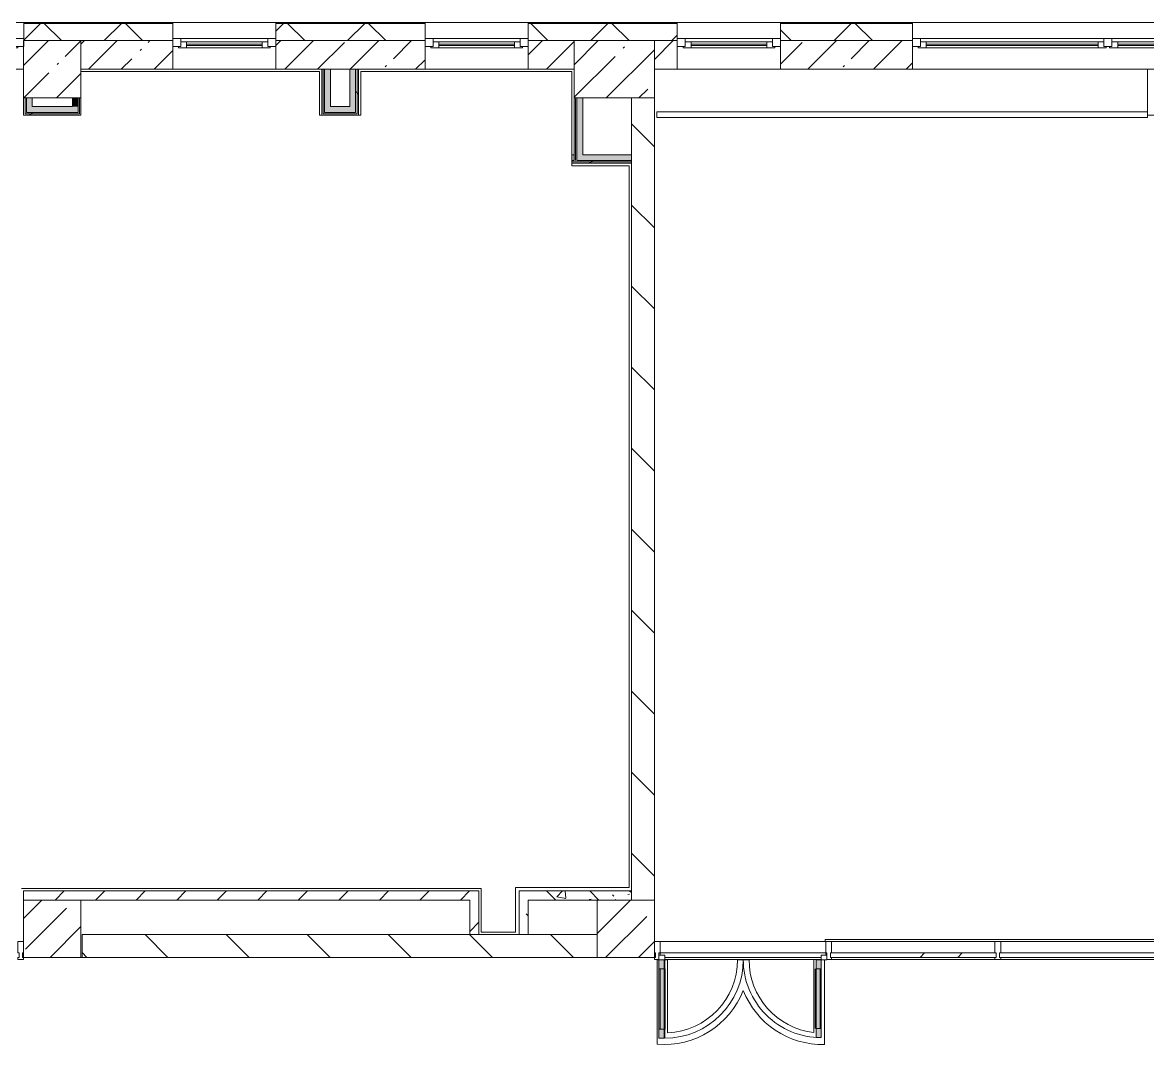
# Model space of a CAD drawing. Header units: millimetres. Extents: x -2911 to 185522, y -8553 to 29000.
# Drawn here: x 164052 to 173863, y 12640 to 21558 of the extents above; entities that cross this region are included whole.
import ezdxf

# ---------------------------------------------------------------- set-up
doc = ezdxf.new("R2010")
doc.units = ezdxf.units.MM
for name, color, linetype, lineweight, true_color in [('A-DETL-GENF-2', 7, 'Continuous', 5, 0xe2e2e2), ('A-DETL-GENF-3', 7, 'Continuous', 5, 0xaaaaaa), ('A-DOOR-2', 7, 'Continuous', 5, 0xaaaaaa), ('A-FLOR-2', 7, 'Continuous', 5, 0xaaaaaa), ('I-WALL-1', 7, 'Continuous', 5, 0xe7e7e7), ('I-WALL-2', 7, 'Continuous', 9, 0xe7e7e7), ('I-WALL-5', 7, 'Continuous', 5, 0x787878)]:
    doc.layers.add(name, color=color, linetype=linetype, lineweight=lineweight, true_color=true_color)
for name, color, linetype, lineweight in [('A-GLAZ-2', 7, 'Continuous', 5), ('A-GLAZ-CURT-3', 7, 'Continuous', 5), ('A-GLAZ-CWMG-4', 7, 'Continuous', 5), ('A-WALL', 7, 'Continuous', 9), ('A-WALL-4', 7, 'Continuous', 5), ('I-WALL-3', 7, 'Continuous', 5), ('S-COLS-2', 7, 'Continuous', 5)]:
    doc.layers.add(name, color=color, linetype=linetype, lineweight=lineweight)
pattern_1 = [(45, (58512.3, 0), (-285.1231, 285.1231), []), (45, (58797.44, 0), (-285.1231, 285.1231), [504.031, -100.806, 16.764, -84.042])]
pattern_2 = [(135, (58512.3, 0), (-353.5534, -353.5534), [])]
pattern_3 = [(135, (58512.3, 0), (-377.1708, -377.1708), [533.4, -88.9, 17.78, -88.9]), (135, (58512.3, 376.94), (-377.1708, -377.1708), []), (50, (58512.3, 0), (637.6445, -55.7866), [66.675, -733.425]), (355, (58512.3, 0), (-123.3494, 668.6992), [53.34, -586.74]), (100.451, (58565.45, -4.65), (514.299, 612.908), [56.665, -623.315]), (46.184, (58512.3, 177.8), (948.7764, -147.1497), [100.012, -1100.137]), (96.636, (58591.4, 165.5), (830.909, 865.997), [84.998, -934.973]), (351.184, (58512.3, 177.8), (830.918, 865.988), [80.01, -880.11]), (21, (58601.2, 133.35), (530.6506, -357.9283), [66.675, -733.425]), (326, (58601.2, 133.35), (216.308, 644.6585), [53.34, -586.74]), (71.451, (58645.44, 103.5), (746.9596, 286.7243), [56.665, -623.315]), (37.5, (58512.32, 0), (10.81053, 295.9426), [16.764, -562.864, 16.764, -578.866, -588.962]), (37.5, (58512.32, 0), (10.81053, 295.9426), [-1175.258, 16.764, -572.198]), (7.5, (58512.3, 0), (233.8692, 350.63175), [16.764, -322.834, 16.764, -549.529, -224.472]), (7.5, (58512.3, 0), (233.8692, 350.63175), [-905.891, 16.764, -207.708]), (327.5, (58314.07, 0), (474.5678, -20.0513), [16.764, -205.486, 16.764, -676.656, -920.115]), (327.5, (58314.07, 0), (474.5678, -20.0513), [-915.67, 16.764, -903.351]), (317.5, (58225.17, 0), (518.4522, 88.9934), [16.764, -272.161, 16.764, -443.738, -653.415]), (317.5, (58225.17, 0), (518.4522, 88.9934), [-749.427, 16.764, -636.651])]
pattern_4 = [(45, (58512.3, 0), (-530.33, 530.33), []), (135, (58512.3, 0), (-530.33, -530.33), [])]
pattern_5 = [(45, (58512.32, 0), (-176.7767, 176.7767), [])]

# ---------------------------------------------------------------- blocks, each defined once
blk = doc.blocks.new('120_Окно_СКБ_1Ст - 120_Окно_СКБ_1Ст 900х2500_h_ с форточкой-22877787-2_7_1_птичка')
at = {"layer": 'A-GLAZ-2'}
for p, q in [((-450, -127), (-450, -57)), ((-450, -57), (-380, -57)), ((450, -57), (-450, -57)), ((-380, -57), (-380, -127)), ((380, -87), (-380, -87)), ((-380, -87), (-380, -127)), ((-330, -137), (-330, -87)), ((330, -137), (330, -87)), ((380, -127), (380, -57)), ((380, -57), (450, -57)), ((380, -127), (380, -87)), ((450, -57), (450, -127)), ((-380, -127), (-450, -127)), ((-450, -127), (-400, -127)), ((-380, -127), (-400, -127)), ((-400, -127), (-400, -137)), ((-400, -137), (400, -137)), ((400, -137), (-400, -137)), ((-330, -107), (330, -107)), ((330, -117), (-330, -117)), ((450, -127), (380, -127)), ((400, -127), (380, -127)), ((400, -127), (450, -127)), ((400, -137), (400, -127))]:
    blk.add_line(p, q, dxfattribs=at)
blk = doc.blocks.new('120_Окно_СКБ_2Ст_Фрамуга сверху - 120_Окно_СКБ_2Ст_2300х2500_h_ ДОО-23103760-2_7_1_птичка')
at = {"layer": 'A-GLAZ-2'}
for p, q in [((-1150, -127), (-1150, -57)), ((-1150, -57), (-1080, -57)), ((1150, -57), (-1150, -57)), ((-1080, -57), (-1080, -127)), ((-1080, -57), (1080, -57)), ((520, -87), (-1080, -87)), ((-1080, -87), (-1080, -127)), ((-1030, -137), (-1030, -87)), ((470, -137), (470, -87)), ((520, -127), (520, -57)), ((520, -57), (590, -57)), ((520, -127), (520, -87)), ((590, -57), (590, -127)), ((1080, -87), (590, -87)), ((590, -87), (590, -127)), ((640, -137), (640, -87)), ((1030, -137), (1030, -87)), ((1080, -127), (1080, -57)), ((1080, -57), (1150, -57)), ((1080, -127), (1080, -87)), ((1150, -57), (1150, -127)), ((-1080, -127), (-1150, -127)), ((-1150, -127), (-1100, -127)), ((-1080, -127), (-1100, -127)), ((-1100, -127), (-1100, -137)), ((-1100, -137), (540, -137)), ((540, -137), (-1100, -137)), ((-1030, -107), (470, -107)), ((470, -117), (-1030, -117)), ((590, -127), (520, -127)), ((540, -127), (520, -127)), ((540, -127), (570, -127)), ((540, -127), (570, -127)), ((540, -137), (540, -127)), ((590, -127), (570, -127)), ((570, -127), (570, -137)), ((570, -137), (1100, -137)), ((1100, -137), (570, -137)), ((640, -107), (1030, -107)), ((1030, -117), (640, -117)), ((1150, -127), (1080, -127)), ((1100, -127), (1080, -127)), ((1100, -127), (1149.8, -127)), ((1100, -137), (1100, -127))]:
    blk.add_line(p, q, dxfattribs=at)
blk = doc.blocks.new('120_Окно_СКБ_2Ст_Фрамуга сверху - 120_Окно_СКБ_2Ст_2300х2500_h_ ДОО-V156-2_7_1_птичка')
at = {"layer": 'A-GLAZ-2'}
for p, q in [((-1150, -127), (-1150, -57)), ((-1150, -57), (-1080, -57)), ((1150, -57), (-1150, -57)), ((-1080, -57), (-1080, -127)), ((-1080, -57), (1080, -57)), ((520, -87), (-1080, -87)), ((-1080, -87), (-1080, -127)), ((-1030, -137), (-1030, -87)), ((470, -137), (470, -87)), ((520, -127), (520, -57)), ((520, -57), (590, -57)), ((520, -127), (520, -87)), ((590, -57), (590, -127)), ((1080, -87), (590, -87)), ((590, -87), (590, -127)), ((640, -137), (640, -87)), ((1030, -137), (1030, -87)), ((1080, -127), (1080, -57)), ((1080, -57), (1150, -57)), ((1080, -127), (1080, -87)), ((1150, -57), (1150, -127)), ((-1080, -127), (-1150, -127)), ((-1150, -127), (-1100, -127)), ((-1080, -127), (-1100, -127)), ((-1100, -127), (-1100, -137)), ((-1100, -137), (540, -137)), ((540, -137), (-1100, -137)), ((-1030, -107), (470, -107)), ((470, -117), (-1030, -117)), ((590, -127), (520, -127)), ((540, -127), (520, -127)), ((540, -127), (570, -127)), ((540, -127), (570, -127)), ((540, -137), (540, -127)), ((590, -127), (570, -127)), ((570, -127), (570, -137)), ((570, -137), (1100, -137)), ((1100, -137), (570, -137)), ((640, -107), (1030, -107)), ((1030, -117), (640, -117)), ((1150, -127), (1080, -127)), ((1100, -127), (1080, -127)), ((1100, -127), (1150, -127)), ((1100, -137), (1100, -127))]:
    blk.add_line(p, q, dxfattribs=at)
blk = doc.blocks.new('BSC_Колонна _Прямоугольная - 500х500-23282986-2_7_1_птичка')
at = {"layer": 'S-COLS-2'}
h = blk.add_hatch(dxfattribs=at)
h.set_pattern_fill('FP_172', color=256, style=0, pattern_type=2)
h.set_pattern_definition([(45, (-105800, -21150), (-285.1231, 285.1231), []), (45, (-105514.88, -21150), (-285.1231, 285.1231), [504.031, -100.806, 16.764, -84.042])])
h.paths.add_polyline_path([(-250, -250), (250, -250), (250, 250), (-250, 250), (-250, -95.3)])
for p, q in [((250, 250), (-250, 250)), ((-250, 250), (-250, -250)), ((250, -250), (250, 250)), ((-250, -250), (250, -250))]:
    blk.add_line(p, q, dxfattribs=at)
blk = doc.blocks.new('BSC_Колонна _Прямоугольная - 700х500-V182-2_7_1_птичка')
at = {"layer": 'S-COLS-2'}
h = blk.add_hatch(dxfattribs=at)
h.set_pattern_fill('FP_184', color=256, style=0, pattern_type=2)
h.set_pattern_definition([(45, (-110700, -21150), (-285.1231, 285.1231), []), (45, (-110414.88, -21150), (-285.1231, 285.1231), [504.031, -100.806, 16.764, -84.042])])
h.paths.add_polyline_path([(-350, -250), (350, -250), (350, 250), (-350, 250)])
for p, q in [((350, 250), (-350, 250)), ((-350, 250), (-350, -250)), ((350, -250), (350, 250)), ((-350, -250), (350, -250))]:
    blk.add_line(p, q, dxfattribs=at)
blk = doc.blocks.new('Прямоугольный импост - Импост структурный с накладкой - 160мм Темный-V227-2_7_1_птичка')
at = {"layer": 'A-GLAZ-CWMG-4'}
for p, q in [((-50, 0), (-50, 17)), ((-50, 17), (0, 17)), ((-40, 0), (-50, 0)), ((-40, -40), (-40, 0)), ((0, 0), (-10, 0)), ((-10, 0), (-10, -40)), ((0, 17), (0, 0)), ((-50, -140), (-50, -40)), ((-50, -40), (-40, -40)), ((-10, -40), (0, -40)), ((0, -40), (0, -140)), ((0, -140), (-50, -140))]:
    blk.add_line(p, q, dxfattribs=at)
blk = doc.blocks.new('Прямоугольный импост - Импост структурный с накладкой - 160мм Темный-32356295-2_7_1_птичка')
at = {"layer": 'A-GLAZ-CWMG-4'}
for p, q in [((-50, 40), (-50, 140)), ((-50, 140), (0, 140)), ((0, 140), (0, 40)), ((-40, 40), (-50, 40)), ((-40, 20), (-40, 40)), ((-10, 40), (-10, 0)), ((0, 40), (-10, 40)), ((-10, 0), (0, 0)), ((0, 0), (0, -17)), ((0, -17), (-36.2, -17))]:
    blk.add_line(p, q, dxfattribs=at)
blk = doc.blocks.new('Системная панель - Стекло - 40мм-32428871-2_7_1_птичка')
at = {"layer": 'A-GLAZ-CURT-3'}
for p, q in [((749.5, 0), (-749.5, 0)), ((-749.5, 0), (-749.5, -40)), ((749.5, -40), (749.5, 0)), ((-749.5, -40), (749.5, -40))]:
    blk.add_line(p, q, dxfattribs=at)
blk = doc.blocks.new('Дверь_Витражная_остекление_ - ВВ-23-32429828-2_7_1_птичка')
at = {"layer": 'A-DETL-GENF-2'}
for points in [[(-682.5, 700), (-682.5, 20), (-637.5, 20), (-637.5, 700)], [(687.5, 705), (687.5, 20), (732.5, 20), (732.5, 705)]]:
    blk.add_hatch(color=256, dxfattribs=at).paths.add_polyline_path(points)
at = {"layer": 'A-DETL-GENF-3'}
for p, q in [((-682.5, 700), (-637.5, 700)), ((-682.5, 700), (-682.5, 20)), ((-637.5, 700), (-682.5, 700)), ((-682.5, 700), (-682.5, 20)), ((-637.5, 700), (-637.5, 20)), ((-637.5, 20), (-637.5, 700)), ((732.5, 705), (687.5, 705)), ((687.5, 705), (687.5, 20)), ((732.5, 705), (687.5, 705)), ((687.5, 705), (687.5, 20)), ((732.5, 705), (732.5, 20)), ((732.5, 20), (732.5, 705)), ((-682.5, 620), (-637.5, 620)), ((-672.5, 620), (-672.5, 100)), ((-628.5, 620), (-628.5, 100)), ((678.5, 625), (678.5, 100)), ((732.5, 625), (687.5, 625)), ((722.5, 625), (722.5, 100)), ((-682.5, 100), (-637.5, 100)), ((732.5, 100), (687.5, 100)), ((-637.5, 20), (-682.5, 20)), ((-682.5, 20), (-637.5, 20))]:
    blk.add_line(p, q, dxfattribs=at)
at = {"layer": 'A-DOOR-2'}
for p, q in [((-682.5, 700), (-682.5, 20)), ((682.5, 705), (682.5, 20)), ((-682.5, 20), (-732.5, 20)), ((-732.5, 20), (-732.5, -20)), ((-682.5, -20), (-682.5, 20)), ((732.5, 20), (682.5, 20)), ((682.5, 20), (682.5, -20)), ((732.5, -20), (732.5, 20)), ((-732.5, -20), (-682.5, -20)), ((682.5, -20), (732.5, -20))]:
    blk.add_line(p, q, dxfattribs=at)
for centre, radius, start, end in [((-682.5, 20), 680, 360, 90), ((682.5, 20), 685, 90, 180)]:
    blk.add_arc(centre, radius, start, end, dxfattribs=at)
blk = doc.blocks.new('Прямоугольный импост - Импост структурный с накладкой - 160мм Темный-32428730-2_7_1_птичка')
at = {"layer": 'A-GLAZ-CWMG-4'}
for p, q in [((111100.5, 13540), (112545.5, 13540)), ((111100.5, 13420), (111100.5, 13440)), ((111100.5, 13440), (112545.5, 13440)), ((111140.5, 13400), (112505.5, 13400)), ((111140.5, 13383), (112505.5, 13383)), ((112545.5, 13440), (112545.5, 13420))]:
    blk.add_line(p, q, dxfattribs=at)
blk = doc.blocks.new('Прямоугольный импост - Импост структурный с накладкой - 160мм Темный-32428868-2_7_1_птичка')
at = {"layer": 'A-GLAZ-CWMG-4'}
for p, q in [((114070.5, 13540), (115549.5, 13540)), ((114070.5, 13383), (115549.5, 13383))]:
    blk.add_line(p, q, dxfattribs=at)
blk = doc.blocks.new('Системная панель - Стекло - 40мм-32428872-2_7_1_птичка')
at = {"layer": 'A-GLAZ-CURT-3'}
h = blk.add_hatch(dxfattribs=at)
h.set_pattern_fill('FP_202', color=256, style=0, pattern_type=2)
h.set_pattern_definition([(225, (113808, 12900), (1414.214, -1414.214), [1000, -3000]), (225, (114808, 13400), (1414.214, -1414.214), [3000, -1000]), (225, (112808, 13900), (1414.214, -1414.214), [1000, -3000])])
h.paths.add_polyline_path([(-722.5, 0), (-722.5, -40), (722.5, -40), (722.5, 0), (-561.3, 0)])
for p, q in [((722.5, 0), (-722.5, 0)), ((-722.5, 0), (-722.5, -40)), ((722.5, -40), (722.5, 0)), ((-722.5, -40), (722.5, -40))]:
    blk.add_line(p, q, dxfattribs=at)
blk = doc.blocks.new('Прямоугольный импост - Импост структурный с накладкой - 160мм Темный-32428869-2_7_1_птичка')
at = {"layer": 'A-GLAZ-CWMG-4'}
for p, q in [((112595.5, 13540), (114020.5, 13540)), ((112595.5, 13383), (114020.5, 13383))]:
    blk.add_line(p, q, dxfattribs=at)
blk = doc.blocks.new('Прямоугольный импост - Импост структурный с накладкой - 160мм Темный-32356291-2_7_1_птичка')
at = {"layer": 'A-GLAZ-CWMG-4'}
for p, q in [((-25, 40), (-25, 140)), ((-25, 140), (25, 140)), ((25, 140), (25, 40)), ((-15, 40), (-25, 40)), ((-25, -17), (-25, 0)), ((-25, 0), (-15, 0)), ((-15, 0), (-15, 40)), ((15, 40), (15, 20)), ((25, 40), (15, 40)), ((15, -17), (-25, -17))]:
    blk.add_line(p, q, dxfattribs=at)
blk = doc.blocks.new('Прямоугольный импост - Импост структурный с накладкой - 160мм Темный-30755836-2_7_1_птичка')
at = {"layer": 'A-GLAZ-CWMG-4'}
for p, q in [((-25, 40), (-25, 140)), ((-25, 140), (25, 140)), ((25, 140), (25, 40)), ((-15, 40), (-25, 40)), ((-25, -17), (-25, 0)), ((-25, 0), (-15, 0)), ((-15, 0), (-15, 40)), ((15, 40), (15, 0)), ((25, 40), (15, 40)), ((15, 0), (25, 0)), ((25, 0), (25, -17)), ((25, -17), (-25, -17))]:
    blk.add_line(p, q, dxfattribs=at)

msp = doc.modelspace()

# ---------------------------------------------------------------- hatches: boundary and pattern name
at = {"layer": 'A-WALL-4'}
h = msp.add_hatch(dxfattribs=at)
h.set_pattern_fill('FP_85', color=256, style=0, pattern_type=2)
h.set_pattern_definition([(45, (58512.3, 0), (-353.5534, 353.5534), []), (135, (58512.3, 0), (-353.5534, -353.5534), [])])
h.paths.add_polyline_path([(183742.3157, 21400), (183742.3157, 21550), (178662.5327, 21550), (178662.5327, 21400), (183592.3157, 21400)])
h.paths.add_polyline_path([(177762.5327, 21400), (177762.5327, 21550), (176412.7644, 21550), (176412.7644, 21400), (177019.1805, 21400)])
h.paths.add_polyline_path([(164961.4201, 21400), (165362.7644, 21400), (165362.7644, 21550), (164062.5327, 21550), (164062.5327, 21400), (164562.3157, 21400)])
h.paths.add_polyline_path([(167562.7644, 21400), (167562.7644, 21550), (166262.7644, 21550), (166262.7644, 21400), (166816.4602, 21400)])
h.paths.add_polyline_path([(168462.7644, 21400), (169762.3157, 21400), (169762.3157, 21550), (168462.7644, 21550)])
h.paths.add_polyline_path([(174612.7644, 21400), (175512.7644, 21400), (175512.7644, 21550), (174112.7644, 21550), (174112.7644, 21400), (174236.6204, 21400)])
h.paths.add_polyline_path([(170662.3157, 21400), (171812.7644, 21400), (171812.7644, 21550), (170662.3157, 21550)])
h.paths.add_polyline_path([(158468.7799, 21400), (159662.3157, 21400), (159662.3157, 21550), (155122.3157, 21550), (155122.3157, 21400), (157541.2599, 21400)])
h.paths.add_polyline_path([(160562.3157, 21400), (161762.5327, 21400), (161762.5327, 21550), (160562.3157, 21550)])
h.paths.add_polyline_path([(151822.3157, 21400), (151822.3157, 21550), (151572.3157, 21550), (151572.3157, 21400)])
at = {"layer": 'I-WALL-1'}
msp.add_hatch(color=256, dxfattribs=at).paths.add_polyline_path([(168937.3157, 20404), (168937.3157, 20900), (168887.3157, 20900), (168887.3157, 20404)])
at = {"layer": 'I-WALL-2'}
for points in [[(166737.3157, 20774), (166737.3157, 21150), (166687.3157, 21150), (166687.3157, 20774)], [(166957.3157, 20824), (166957.3157, 21150), (166907.3157, 21150), (166907.3157, 20824)], [(164137.3157, 20774), (164137.3157, 20900), (164087.3157, 20900), (164087.3157, 20774)], [(164537.3157, 20824), (164537.3157, 20900), (164487.3157, 20900), (164487.3157, 20824)], [(164137.3157, 20774), (164537.3157, 20774), (164537.3157, 20824), (164137.3157, 20824)], [(166737.3157, 20774), (166957.3157, 20774), (166957.3157, 20824), (166737.3157, 20824)]]:
    msp.add_hatch(color=256, dxfattribs=at).paths.add_polyline_path(points)
h = msp.add_hatch(color=256, dxfattribs=at)
h.paths.add_polyline_path([(168862.3157, 20354), (168862.3157, 20404), (168842.3157, 20404), (168842.3157, 20354)])
h.paths.add_polyline_path([(169362.3157, 20354), (169362.3157, 20404), (168887.3157, 20404), (168887.3157, 20354)])
at = {"layer": 'I-WALL-3'}
h = msp.add_hatch(dxfattribs=at)
h.set_pattern_fill('FP_93', color=256, style=0, pattern_type=2)
h.set_pattern_definition(pattern_1)
h.paths.add_polyline_path([(170662.3157, 21150), (171812.7644, 21150), (171812.7644, 21400), (170662.3157, 21400)])
h.paths.add_polyline_path([(174612.7644, 21150), (175512.7644, 21150), (175512.7644, 21400), (174612.7644, 21400), (174612.7644, 21239.2857)])
h.paths.add_polyline_path([(179722.3157, 21150), (179722.3157, 21400), (179362.3157, 21400), (179362.3157, 21150)])
h.paths.add_polyline_path([(177027.8137, 21150), (177762.5327, 21150), (177762.5327, 21400), (176412.7644, 21400), (176412.7644, 21150), (177019.1805, 21150)])
h.paths.add_polyline_path([(159649.8157, 21150), (159662.3157, 21150), (159662.3157, 21400), (159312.3157, 21400), (159312.3157, 21150), (159637.3157, 21150)])
h.paths.add_polyline_path([(161251.34, 21150), (161762.5327, 21150), (161762.5327, 21400), (160562.3157, 21400), (160562.3157, 21150)])
h.paths.add_polyline_path([(164562.3157, 21150), (165362.7644, 21150), (165362.7644, 21400), (164562.3157, 21400)])
h.paths.add_polyline_path([(166816.4602, 21150), (167562.7644, 21150), (167562.7644, 21400), (166262.7644, 21400), (166262.7644, 21150), (166737.3157, 21150)])
h.paths.add_polyline_path([(169762.3157, 21150), (169762.3157, 21400), (169562.3157, 21400), (169562.3157, 21150), (169599.0203, 21150)])
h.paths.add_polyline_path([(168862.3157, 21150), (168862.3157, 21400), (168462.7644, 21400), (168462.7644, 21150), (168671.5002, 21150)])
h = msp.add_hatch(dxfattribs=at)
h.set_pattern_fill('FP_197', color=256, style=0, pattern_type=2)
h.set_pattern_definition(pattern_4)
h.paths.add_polyline_path([(166957.3157, 20774), (166969.8157, 20774), (166969.8157, 21150), (166957.3157, 21150), (166957.3157, 20824)])
h = msp.add_hatch(dxfattribs=at)
h.set_pattern_fill('FP_197', color=256, style=0, pattern_type=2)
h.set_pattern_definition(pattern_4)
h.paths.add_polyline_path([(166982.3157, 20761.5), (166982.3157, 21150), (166969.8157, 21150), (166969.8157, 20761.5)])
h = msp.add_hatch(dxfattribs=at)
h.set_pattern_fill('FP_96', color=256, style=0, pattern_type=2)
h.set_pattern_definition(pattern_2)
h.paths.add_polyline_path([(169562.3157, 13900), (169562.3157, 20900), (169362.3157, 20900), (169362.3157, 13900)])
h = msp.add_hatch(dxfattribs=at)
h.set_pattern_fill('FP_197', color=256, style=0, pattern_type=2)
h.set_pattern_definition(pattern_4)
h.paths.add_polyline_path([(164074.8157, 20749), (164562.3157, 20749), (164562.3157, 20761.5), (164074.8157, 20761.5)])
h = msp.add_hatch(dxfattribs=at)
h.set_pattern_fill('FP_197', color=256, style=0, pattern_type=2)
h.set_pattern_definition(pattern_4)
h.paths.add_polyline_path([(164087.3157, 20761.5), (164549.8157, 20761.5), (164549.8157, 20774), (164087.3157, 20774)])
h = msp.add_hatch(dxfattribs=at)
h.set_pattern_fill('FP_197', color=256, style=0, pattern_type=2)
h.set_pattern_definition(pattern_4)
h.paths.add_polyline_path([(169362.3157, 20341.5), (169362.3157, 20354), (168842.3157, 20354), (168842.3157, 20341.5)])
h = msp.add_hatch(dxfattribs=at)
h.set_pattern_fill('FP_197', color=256, style=0, pattern_type=2)
h.set_pattern_definition(pattern_4)
h.paths.add_polyline_path([(169362.3157, 20329), (169362.3157, 20341.5), (168842.3157, 20341.5), (168842.3157, 20329)])
h = msp.add_hatch(dxfattribs=at)
h.set_pattern_fill('FP_97', color=256, style=0, pattern_type=2)
h.set_pattern_definition(pattern_5)
h.paths.add_polyline_path([(168032.3157, 13900), (168032.3157, 13980), (164062.3157, 13980), (164062.3157, 13900), (167952.3157, 13900)])
h = msp.add_hatch(dxfattribs=at)
h.set_pattern_fill('FP_97', color=256, style=0, pattern_type=2)
h.set_pattern_definition(pattern_5)
h.paths.add_polyline_path([(168032.3157, 13600), (168032.3157, 13900), (167952.3157, 13900), (167952.3157, 13600)])
h = msp.add_hatch(dxfattribs=at)
h.set_pattern_fill('FP_96', color=256, style=0, pattern_type=2)
h.set_pattern_definition(pattern_2)
h.paths.add_polyline_path([(169062.3157, 13400), (169062.3157, 13600), (164572.3157, 13600), (164572.3157, 13400), (168671.5002, 13400)])
at = {"layer": 'I-WALL-5'}
h = msp.add_hatch(dxfattribs=at)
h.set_pattern_fill('FP_106', color=256, style=0, pattern_type=2)
h.set_pattern_definition(pattern_3)
h.paths.add_polyline_path([(168462.3157, 13600), (168462.3157, 13980), (168382.3157, 13980), (168382.3157, 13600)])
h = msp.add_hatch(dxfattribs=at)
h.set_pattern_fill('FP_106', color=256, style=0, pattern_type=2)
h.set_pattern_definition(pattern_3)
h.paths.add_polyline_path([(169362.3157, 13900), (169362.3157, 13980), (168462.3157, 13980), (168462.3157, 13900), (168671.5002, 13900)])
at = {"layer": 'S-COLS-2'}
h = msp.add_hatch(dxfattribs=at)
h.set_pattern_fill('FP_93', color=256, style=0, pattern_type=2)
h.set_pattern_definition(pattern_1)
h.paths.add_polyline_path([(164562.3157, 13400), (164562.3157, 13900), (164062.3157, 13900), (164062.3157, 13400)])
h = msp.add_hatch(dxfattribs=at)
h.set_pattern_fill('FP_93', color=256, style=0, pattern_type=2)
h.set_pattern_definition(pattern_1)
h.paths.add_polyline_path([(169062.3157, 13400), (169562.3157, 13400), (169562.3157, 13900), (169062.3157, 13900), (169062.3157, 13534.8236)])

# ---------------------------------------------------------------- linework, layer by layer
at = {"layer": 'A-FLOR-2'}
for p, q in [((166641.3157, 21130), (164562.3157, 21130)), ((166641.3157, 20748), (166641.3157, 21130)), ((168841.3157, 21130), (167003.3157, 21130)), ((167003.3157, 21130), (167003.3157, 20748)), ((168841.3157, 20308), (168841.3157, 21130)), ((167003.3157, 20748), (166641.3157, 20748)), ((169341.3157, 20308), (168841.3157, 20308)), ((169341.3157, 14011), (169341.3157, 20308)), ((164042.3157, 14000), (168052.3157, 14000)), ((168052.3157, 14000), (168052.3157, 13620)), ((168351.3157, 13620), (168351.3157, 14011)), ((168351.3157, 14011), (169341.3157, 14011)), ((168052.3157, 13620), (168351.3157, 13620)), ((171052.3157, 13540), (171052.3157, 13557)), ((171052.3157, 13557), (174112.3157, 13557)), ((164572.3157, 13400), (164562.3157, 13400)), ((169562.3157, 13400.5), (169573.1907, 13400.5)), ((169599.0203, 13378.4883), (169588.1862, 13378.4883)), ((169588.1862, 13378.4883), (169588.1862, 12642.4064)), ((169677.5262, 13378.4883), (169647.8157, 13378.4883)), ((169677.5262, 12740.69), (169677.5262, 13378.4883)), ((170387.8157, 13380), (170287.8157, 13380)), ((171017.8157, 13381.4883), (170953.0594, 13381.4883)), ((170953.0594, 13381.4883), (170953.0594, 12744.381)), ((171045.426, 12640.2096), (171045.426, 13380))]:
    msp.add_line(p, q, dxfattribs=at)
for centre, radius, start, end in [((169647.8157, 13380), 640, 272.66077707, 0), ((171027.8157, 13380), 640, 180, 263.29215278), ((169647.8157, 13380), 740, 265.37807031, 338.8172182), ((171027.8157, 13380), 740, 201.1827818, 271.36363886)]:
    msp.add_arc(centre, radius, start, end, dxfattribs=at)
at = {"layer": 'A-WALL'}
for p, q in [((165362.7644, 21553), (164062.5327, 21553)), ((165362.7644, 21550), (164062.5327, 21550)), ((167562.7644, 21553), (166262.7644, 21553)), ((167562.7644, 21550), (166262.7644, 21550)), ((169762.3157, 21553), (168462.7644, 21553)), ((169762.3157, 21550), (168462.7644, 21550)), ((171812.7644, 21553), (170662.3157, 21553)), ((171812.7644, 21550), (170662.3157, 21550)), ((165362.7644, 21400), (164562.3157, 21400)), ((167562.7644, 21400), (166262.7644, 21400)), ((168862.3157, 21400), (168462.7644, 21400)), ((169762.3157, 21400), (169562.3157, 21400)), ((171812.7644, 21400), (170662.3157, 21400)), ((166737.3157, 21150), (166662.3157, 21150)), ((166674.8157, 20761.5), (166674.8157, 21150)), ((166687.3157, 20774), (166687.3157, 21150)), ((166982.3157, 21150), (166907.3157, 21150)), ((166957.3157, 21150), (166957.3157, 20774)), ((166969.8157, 21150), (166969.8157, 20761.5)), ((164074.8157, 20761.5), (164074.8157, 20900)), ((164087.3157, 20774), (164087.3157, 20900)), ((164537.3157, 20900), (164537.3157, 20774)), ((164549.8157, 20900), (164549.8157, 20761.5)), ((168874.8157, 20900), (168874.8157, 20354)), ((168887.3157, 20900), (168887.3157, 20354)), ((164549.8157, 20761.5), (164074.8157, 20761.5)), ((164537.3157, 20774), (164087.3157, 20774)), ((166969.8157, 20761.5), (166674.8157, 20761.5)), ((166957.3157, 20774), (166687.3157, 20774)), ((168862.3157, 20354), (168842.3157, 20354)), ((169362.3157, 20341.5), (168842.3157, 20341.5)), ((168862.3157, 20404), (168862.3157, 20354)), ((169362.3157, 20354), (168887.3157, 20354)), ((169362.3157, 13900), (169362.3157, 13980)), ((167952.3157, 13600), (168032.3157, 13600))]:
    msp.add_line(p, q, dxfattribs=at)
at = {"layer": 'A-WALL-4'}
for p, q in [((168462.7644, 21558), (155122.3157, 21558)), ((164062.5327, 21558), (164062.5327, 21400)), ((165362.7644, 21400), (165362.7644, 21558)), ((166262.7644, 21558), (166262.7644, 21400)), ((167562.7644, 21400), (167562.7644, 21558)), ((168462.7644, 21558), (168462.7644, 21400)), ((183750.3157, 21558), (168462.7644, 21558)), ((169762.3157, 21400), (169762.3157, 21558)), ((170662.3157, 21558), (170662.3157, 21400)), ((171812.7644, 21400), (171812.7644, 21558))]:
    msp.add_line(p, q, dxfattribs=at)
at = {"layer": 'I-WALL-3'}
for p, q in [((165362.7644, 21150), (165362.7644, 21400)), ((166262.7644, 21400), (166262.7644, 21150)), ((167562.7644, 21150), (167562.7644, 21400)), ((168462.7644, 21400), (168462.7644, 21150)), ((169762.3157, 21150), (169762.3157, 21400)), ((170662.3157, 21400), (170662.3157, 21150)), ((171812.7644, 21150), (171812.7644, 21400)), ((164062.3157, 21150), (159662.3157, 21150)), ((166662.3157, 21150), (164562.3157, 21150)), ((166662.3157, 21150), (166662.3157, 20749)), ((166737.3157, 21150), (166907.3157, 21150)), ((166737.3157, 20824), (166737.3157, 21150)), ((166907.3157, 21150), (166907.3157, 20824)), ((168862.3157, 21150), (166982.3157, 21150)), ((166982.3157, 20749), (166982.3157, 21150)), ((174112.7644, 21150), (169562.3157, 21150)), ((173862.7644, 21150), (173862.7644, 20728.0174)), ((164062.3157, 20900), (164062.3157, 20749)), ((164137.3157, 20824), (164137.3157, 20900)), ((164487.3157, 20900), (164487.3157, 20824)), ((164562.3157, 20749), (164562.3157, 20900)), ((168862.3157, 20900), (168862.3157, 20404)), ((168937.3157, 20404), (168937.3157, 20900)), ((169362.3157, 20900), (169362.3157, 13980)), ((169562.3157, 13900), (169562.3157, 20900)), ((164487.3157, 20824), (164137.3157, 20824)), ((166907.3157, 20824), (166737.3157, 20824)), ((164062.3157, 20749), (164562.3157, 20749)), ((166662.3157, 20749), (166982.3157, 20749)), ((169583.3157, 20778.0174), (173862.7644, 20778.0174)), ((169583.3157, 20778.0174), (169583.3157, 20728.0174)), ((173862.7644, 20728.0174), (169583.3157, 20728.0174)), ((173862.7644, 20749.0334), (174612.7644, 20749.0334)), ((168862.3157, 20404), (168842.3157, 20404)), ((168842.3157, 20404), (168842.3157, 20329)), ((168842.3157, 20329), (169362.3157, 20329)), ((169362.3157, 20404), (168937.3157, 20404)), ((168032.3157, 13980), (164062.3157, 13980)), ((164062.3157, 13980), (164062.3157, 13900)), ((168032.3157, 13600), (168032.3157, 13980)), ((168382.3157, 13980), (168382.3157, 13600)), ((169362.3157, 13980), (168382.3157, 13980)), ((164062.3157, 13900), (167952.3157, 13900)), ((167952.3157, 13900), (167952.3157, 13600)), ((168462.3157, 13600), (168462.3157, 13900)), ((168462.3157, 13900), (169562.3157, 13900)), ((167952.3157, 13600), (164572.3157, 13600)), ((164572.3157, 13600), (164572.3157, 13400)), ((169062.3157, 13600), (168032.3157, 13600)), ((169062.3157, 13400), (169062.3157, 13600)), ((164572.3157, 13400), (169062.3157, 13400))]:
    msp.add_line(p, q, dxfattribs=at)
at = {"layer": 'S-COLS-2'}
for p, q in [((164562.3157, 13900), (164062.3157, 13900)), ((164062.3157, 13900), (164062.3157, 13400)), ((164562.3157, 13400), (164562.3157, 13900)), ((169362.3157, 13900), (169062.3157, 13900)), ((169062.3157, 13900), (169062.3157, 13600)), ((169562.3157, 13900), (169362.3157, 13900)), ((169562.3157, 13400), (169562.3157, 13900)), ((169062.3157, 13600), (169062.3157, 13400)), ((164062.3157, 13400), (164562.3157, 13400)), ((169062.3157, 13400), (169562.3157, 13400))]:
    msp.add_line(p, q, dxfattribs=at)

# ---------------------------------------------------------------- block references
at = {"layer": 'A-DOOR-2', "rotation": 180}
msp.add_blockref('Дверь_Витражная_остекление_ - ВВ-23-32429828-2_7_1_птичка', (170335.3157, 13400), dxfattribs=at)
at = {"layer": 'A-GLAZ-2'}
for name, p in [('120_Окно_СКБ_2Ст_Фрамуга сверху - 120_Окно_СКБ_2Ст_2300х2500_h_ ДОО-23103760-2_7_1_птичка', (162912.5327, 21475)), ('120_Окно_СКБ_1Ст - 120_Окно_СКБ_1Ст 900х2500_h_ с форточкой-22877787-2_7_1_птичка', (165812.7644, 21475)), ('120_Окно_СКБ_1Ст - 120_Окно_СКБ_1Ст 900х2500_h_ с форточкой-22877787-2_7_1_птичка', (168012.7644, 21475)), ('120_Окно_СКБ_1Ст - 120_Окно_СКБ_1Ст 900х2500_h_ с форточкой-22877787-2_7_1_птичка', (170212.3157, 21475)), ('120_Окно_СКБ_2Ст_Фрамуга сверху - 120_Окно_СКБ_2Ст_2300х2500_h_ ДОО-V156-2_7_1_птичка', (172962.7644, 21475))]:
    msp.add_blockref(name, p, dxfattribs=at)
at = {"layer": 'A-GLAZ-CURT-3', "rotation": 180}
for name, p in [('Системная панель - Стекло - 40мм-32428872-2_7_1_птичка', (171820.3157, 13400)), ('Системная панель - Стекло - 40мм-32428871-2_7_1_птичка', (173322.3157, 13400))]:
    msp.add_blockref(name, p, dxfattribs=at)
at = {"layer": 'A-GLAZ-CWMG-4', "extrusion": (0, 0, -1), "rotation": 180}
msp.add_blockref('Прямоугольный импост - Импост структурный с накладкой - 160мм Темный-V227-2_7_1_птичка', (-164062.3157, 13400), dxfattribs=at)
at = {"layer": 'A-GLAZ-CWMG-4', "extrusion": (0, 0, -1)}
for name, p in [('Прямоугольный импост - Импост структурный с накладкой - 160мм Темный-32356295-2_7_1_птичка', (-169562.8157, 13400)), ('Прямоугольный импост - Импост структурный с накладкой - 160мм Темный-32356291-2_7_1_птичка', (-171082.8157, 13400)), ('Прямоугольный импост - Импост структурный с накладкой - 160мм Темный-30755836-2_7_1_птичка', (-172557.8157, 13400))]:
    msp.add_blockref(name, p, dxfattribs=at)
at = {"layer": 'A-GLAZ-CWMG-4'}
for name in ['Прямоугольный импост - Импост структурный с накладкой - 160мм Темный-32428730-2_7_1_птичка', 'Прямоугольный импост - Импост структурный с накладкой - 160мм Темный-32428869-2_7_1_птичка', 'Прямоугольный импост - Импост структурный с накладкой - 160мм Темный-32428868-2_7_1_птичка']:
    msp.add_blockref(name, (58512.3157, 0), dxfattribs=at)
at = {"layer": 'S-COLS-2'}
for name, p in [('BSC_Колонна _Прямоугольная - 500х500-23282986-2_7_1_птичка', (164312.3157, 21150)), ('BSC_Колонна _Прямоугольная - 700х500-V182-2_7_1_птичка', (169212.3157, 21150))]:
    msp.add_blockref(name, p, dxfattribs=at)

doc.saveas('drawing.dxf')
